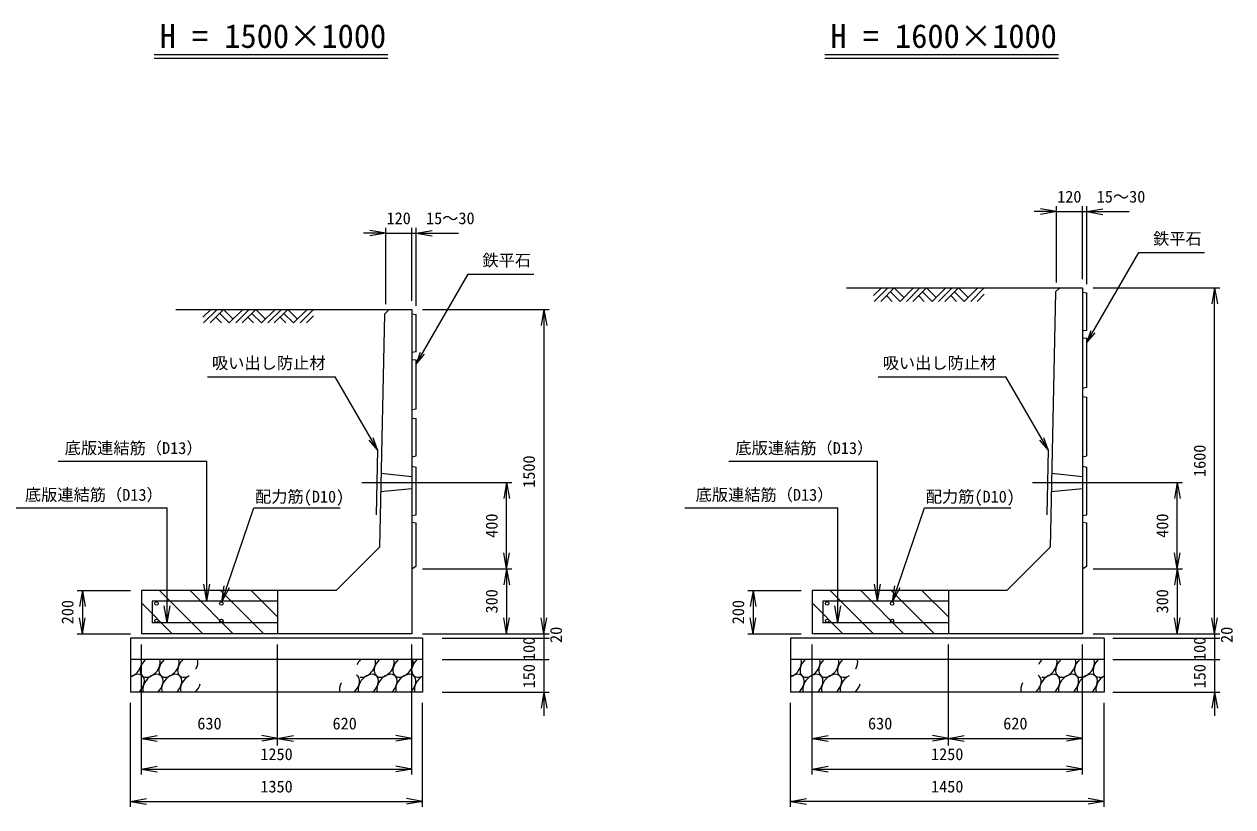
# Model space of a CAD drawing. Units: millimetres, scale not verified. Extents: x 5657 to 21657, y 2829 to 13829.
# Drawn here: x 11542 to 16011, y 5202 to 8098 of the extents above; entities that cross this region are included whole.
import ezdxf
from ezdxf.enums import TextEntityAlignment as Align

# ---------------------------------------------------------------- set-up
doc = ezdxf.new("R2010")
doc.units = ezdxf.units.MM
doc.layers.add('1', color=4, linetype='Continuous', lineweight=18)
doc.styles.add('ＭＳ ゴシック-5.0-0.0', font='')
doc.styles.get('ＭＳ ゴシック-5.0-0.0').set_extended_font_data('ＭＳ ゴシック-5.0-0.0')

msp = doc.modelspace()

# ---------------------------------------------------------------- linework, layer by layer
at = {"layer": '1'}
for p, q in [((12022.518, 7985.628), (12886.227, 7985.628)), ((12022.518, 7972.028), (12886.227, 7972.028)), ((14502.518, 7985.628), (15366.227, 7985.628)), ((14502.518, 7972.028), (15366.227, 7972.028)), ((15358.959, 7142.298), (15358.959, 7424.566)), ((15454.959, 7154.298), (15454.959, 7424.566)), ((15470.959, 7135.86), (15470.959, 7424.566)), ((15358.959, 7404.566), (15276.811, 7404.566)), ((15358.959, 7404.566), (15299.871, 7414.985)), ((15358.959, 7404.566), (15299.871, 7394.147)), ((15358.959, 7404.566), (15454.959, 7404.566)), ((15454.959, 7404.566), (15470.959, 7404.566)), ((15470.959, 7404.566), (15530.048, 7414.985)), ((15470.959, 7404.566), (15627.616, 7404.566)), ((15470.959, 7404.566), (15530.048, 7394.147)), ((12878.959, 7324.566), (12819.871, 7334.985)), ((12878.959, 7062.298), (12878.959, 7344.566)), ((12974.959, 7074.298), (12974.959, 7344.566)), ((12990.959, 7055.86), (12990.959, 7344.566)), ((12990.959, 7324.566), (13050.048, 7334.985)), ((12878.959, 7324.566), (12796.811, 7324.566)), ((12878.959, 7324.566), (12819.871, 7314.147)), ((12878.959, 7324.566), (12974.959, 7324.566)), ((12974.959, 7324.566), (12990.959, 7324.566)), ((12990.959, 7324.566), (13147.616, 7324.566)), ((12990.959, 7324.566), (13050.048, 7314.147)), ((15470.959, 6919.553), (15663.484, 7253.016)), ((15663.484, 7253.016), (15906.081, 7253.016)), ((12990.959, 6839.553), (13183.484, 7173.016)), ((13183.484, 7173.016), (13426.081, 7173.016)), ((14711.605, 7122.298), (14682.665, 7093.357)), ((14735.364, 7122.298), (14685.256, 7072.189)), ((14759.123, 7122.298), (14709.014, 7072.189)), ((14744.653, 7107.827), (14780.291, 7072.189)), ((14794.761, 7086.66), (14759.123, 7122.298)), ((14830.399, 7122.298), (14780.291, 7072.189)), ((14854.158, 7122.298), (14804.05, 7072.189)), ((14877.917, 7122.298), (14827.808, 7072.189)), ((14863.447, 7107.827), (14899.085, 7072.189)), ((14913.555, 7086.66), (14877.917, 7122.298)), ((14949.193, 7122.298), (14899.085, 7072.189)), ((14972.952, 7122.298), (14922.844, 7072.189)), ((14996.711, 7122.298), (14946.602, 7072.189)), ((14982.24, 7107.827), (15017.879, 7072.189)), ((15032.349, 7086.66), (14996.711, 7122.298)), ((15067.987, 7122.298), (15017.879, 7072.189)), ((15091.746, 7122.298), (15041.637, 7072.189)), ((15494.959, 7122.298), (15963.386, 7122.298)), ((15943.386, 7122.298), (15932.968, 7063.209)), ((15943.386, 7122.298), (15953.805, 7063.209)), ((15943.386, 5842.298), (15943.386, 7122.298)), ((14751.35, 7072.189), (14730.182, 7093.357)), ((14870.144, 7072.189), (14848.976, 7093.357)), ((14988.938, 7072.189), (14967.77, 7093.357)), ((15091.746, 7098.539), (15065.396, 7072.189)), ((12231.605, 7042.298), (12202.665, 7013.357)), ((12255.364, 7042.298), (12205.256, 6992.189)), ((12279.123, 7042.298), (12229.014, 6992.189)), ((12264.653, 7027.827), (12300.291, 6992.189)), ((12314.761, 7006.66), (12279.123, 7042.298)), ((12350.399, 7042.298), (12300.291, 6992.189)), ((12374.158, 7042.298), (12324.05, 6992.189)), ((12397.917, 7042.298), (12347.808, 6992.189)), ((12383.447, 7027.827), (12419.085, 6992.189)), ((12433.555, 7006.66), (12397.917, 7042.298)), ((12469.193, 7042.298), (12419.085, 6992.189)), ((12492.952, 7042.298), (12442.844, 6992.189)), ((12516.711, 7042.298), (12466.602, 6992.189)), ((12502.24, 7027.827), (12537.879, 6992.189)), ((12552.349, 7006.66), (12516.711, 7042.298)), ((12587.987, 7042.298), (12537.879, 6992.189)), ((12611.746, 7042.298), (12561.637, 6992.189)), ((12611.746, 7018.539), (12585.396, 6992.189)), ((13014.959, 7042.298), (13483.386, 7042.298)), ((13463.386, 7042.298), (13452.968, 6983.209)), ((13463.386, 7042.298), (13473.805, 6983.209)), ((13463.386, 7042.298), (13463.386, 5842.298)), ((12271.35, 6992.189), (12250.182, 7013.357)), ((12390.144, 6992.189), (12368.976, 7013.357)), ((12508.938, 6992.189), (12487.77, 7013.357)), ((15470.959, 6919.553), (15487.376, 6964.659)), ((15470.959, 6919.553), (15501.813, 6956.323)), ((12990.959, 6839.553), (13007.376, 6884.659)), ((12990.959, 6839.553), (13021.813, 6876.323)), ((12220.021, 6792.886), (12692.03, 6792.886)), ((12848.27, 6522.27), (12692.03, 6792.886)), ((14700.021, 6792.886), (15172.03, 6792.886)), ((15328.27, 6522.27), (15172.03, 6792.886)), ((12848.27, 6522.27), (12817.416, 6559.04)), ((12848.27, 6522.27), (12831.853, 6567.376)), ((15328.27, 6522.27), (15297.416, 6559.04)), ((15328.27, 6522.27), (15311.853, 6567.376)), ((11667.586, 6480.87), (12217.017, 6480.87)), ((12217.017, 5962.298), (12217.017, 6480.87)), ((14147.586, 6480.87), (14697.017, 6480.87)), ((14697.017, 5962.298), (14697.017, 6480.87)), ((12789.801, 6402.298), (13345.368, 6402.298)), ((13325.368, 6402.298), (13314.95, 6343.209)), ((13325.368, 6402.298), (13335.787, 6343.209)), ((13325.368, 6082.298), (13325.368, 6402.298)), ((15269.801, 6402.298), (15825.368, 6402.298)), ((15805.368, 6402.298), (15794.95, 6343.209)), ((15805.368, 6402.298), (15815.787, 6343.209)), ((15805.368, 6082.298), (15805.368, 6402.298)), ((11504.017, 6307.858), (12069.91, 6307.858)), ((12069.91, 5882.298), (12069.91, 6307.858)), ((12272.2, 5960.178), (12390.693, 6307.858)), ((12390.693, 6307.858), (12709.567, 6307.858)), ((13984.017, 6307.858), (14549.91, 6307.858)), ((14549.91, 5882.298), (14549.91, 6307.858)), ((14752.2, 5960.178), (14870.693, 6307.858)), ((14870.693, 6307.858), (15189.567, 6307.858)), ((13325.368, 6082.298), (13314.95, 6141.386)), ((13325.368, 6082.298), (13335.787, 6141.386)), ((15805.368, 6082.298), (15794.95, 6141.386)), ((15805.368, 6082.298), (15815.787, 6141.386)), ((13014.959, 6082.298), (13345.368, 6082.298)), ((13325.368, 6082.298), (13314.95, 6023.209)), ((13325.368, 6082.298), (13335.787, 6023.209)), ((13325.368, 6082.298), (13325.368, 5842.298)), ((15494.959, 6082.298), (15825.368, 6082.298)), ((15805.368, 6082.298), (15794.95, 6023.209)), ((15805.368, 6082.298), (15815.787, 6023.209)), ((15805.368, 6082.298), (15805.368, 5842.298)), ((11737.079, 6002.298), (11934.959, 6002.298)), ((11757.079, 6002.298), (11746.66, 5943.209)), ((11757.079, 6002.298), (11767.498, 5943.209)), ((11757.079, 6002.298), (11757.079, 5842.298)), ((12041.802, 6002.298), (12201.802, 5842.298)), ((12154.939, 6002.298), (12314.939, 5842.298)), ((12217.017, 5962.298), (12205.95, 6025.063)), ((12217.017, 5962.298), (12228.085, 6025.063)), ((12268.076, 6002.298), (12428.076, 5842.298)), ((12272.2, 5960.178), (12281.399, 6019.468)), ((12272.2, 5960.178), (12301.123, 6012.746)), ((12381.213, 6002.298), (12478.959, 5904.552)), ((14217.079, 6002.298), (14414.959, 6002.298)), ((14237.079, 6002.298), (14226.66, 5943.209)), ((14237.079, 6002.298), (14247.498, 5943.209)), ((14237.079, 6002.298), (14237.079, 5842.298)), ((14521.802, 6002.298), (14681.802, 5842.298)), ((14634.939, 6002.298), (14794.939, 5842.298)), ((14697.017, 5962.298), (14685.95, 6025.063)), ((14697.017, 5962.298), (14708.085, 6025.063)), ((14748.076, 6002.298), (14908.076, 5842.298)), ((14752.2, 5960.178), (14761.399, 6019.468)), ((14752.2, 5960.178), (14781.123, 6012.746)), ((14861.213, 6002.298), (14958.959, 5904.552)), ((11974.959, 5956.003), (12088.665, 5842.298)), ((12069.91, 5882.298), (12058.843, 5945.063)), ((12069.91, 5882.298), (12080.977, 5945.063)), ((14454.959, 5956.003), (14568.665, 5842.298)), ((14549.91, 5882.298), (14538.843, 5945.063)), ((14549.91, 5882.298), (14560.977, 5945.063)), ((11757.079, 5842.298), (11746.66, 5901.386)), ((11757.079, 5842.298), (11767.498, 5901.386)), ((13325.368, 5842.298), (13314.95, 5901.386)), ((13325.368, 5842.298), (13335.787, 5901.386)), ((13463.386, 5842.298), (13452.968, 5901.386)), ((13463.386, 5842.298), (13473.805, 5901.386)), ((14237.079, 5842.298), (14226.66, 5901.386)), ((14237.079, 5842.298), (14247.498, 5901.386)), ((15805.368, 5842.298), (15794.95, 5901.386)), ((15805.368, 5842.298), (15815.787, 5901.386)), ((15943.386, 5842.298), (15932.968, 5901.386)), ((15943.386, 5842.298), (15953.805, 5901.386)), ((11737.079, 5842.298), (11934.959, 5842.298)), ((13014.959, 5842.298), (13483.386, 5842.298)), ((13086.959, 5826.298), (13483.386, 5826.298)), ((13463.386, 5842.298), (13463.386, 5826.298)), ((13463.386, 5826.298), (13463.386, 5746.298)), ((14217.079, 5842.298), (14414.959, 5842.298)), ((15494.959, 5842.298), (15963.386, 5842.298)), ((15566.959, 5826.298), (15963.386, 5826.298)), ((15943.386, 5842.298), (15943.386, 5826.298)), ((15943.386, 5826.298), (15943.386, 5746.298)), ((11974.959, 5321.365), (11974.959, 5802.298)), ((12478.959, 5428.689), (12478.959, 5802.298)), ((12974.959, 5321.365), (12974.959, 5802.298)), ((14454.959, 5321.365), (14454.959, 5802.298)), ((14958.959, 5428.689), (14958.959, 5802.298)), ((15454.959, 5321.365), (15454.959, 5802.298)), ((13086.959, 5746.298), (13483.386, 5746.298)), ((13463.386, 5746.298), (13463.386, 5626.298)), ((15566.959, 5746.298), (15963.386, 5746.298)), ((15943.386, 5746.298), (15943.386, 5626.298)), ((13086.959, 5626.298), (13483.386, 5626.298)), ((13463.386, 5626.298), (13452.968, 5567.209)), ((13463.386, 5626.298), (13463.386, 5538.084)), ((13463.386, 5626.298), (13473.805, 5567.209)), ((15566.959, 5626.298), (15963.386, 5626.298)), ((15943.386, 5626.298), (15932.968, 5567.209)), ((15943.386, 5626.298), (15943.386, 5538.084)), ((15943.386, 5626.298), (15953.805, 5567.209)), ((11934.959, 5201.623), (11934.959, 5586.298)), ((13014.959, 5201.623), (13014.959, 5586.298)), ((14374.959, 5201.623), (14374.959, 5586.298)), ((15534.959, 5201.623), (15534.959, 5586.298)), ((11974.959, 5454.903), (12034.048, 5465.322)), ((11974.959, 5454.903), (12034.048, 5444.484)), ((11974.959, 5454.903), (12478.959, 5454.903)), ((12478.959, 5454.903), (12419.871, 5465.322)), ((12478.959, 5454.903), (12419.871, 5444.484)), ((12478.959, 5454.903), (12538.048, 5465.322)), ((12478.959, 5454.903), (12538.048, 5444.484)), ((12478.959, 5454.903), (12974.959, 5454.903)), ((12974.959, 5454.903), (12915.871, 5465.322)), ((12974.959, 5454.903), (12915.871, 5444.484)), ((14454.959, 5454.903), (14514.048, 5465.322)), ((14454.959, 5454.903), (14514.048, 5444.484)), ((14454.959, 5454.903), (14958.959, 5454.903)), ((14958.959, 5454.903), (14899.871, 5465.322)), ((14958.959, 5454.903), (14899.871, 5444.484)), ((14958.959, 5454.903), (15018.048, 5465.322)), ((14958.959, 5454.903), (15018.048, 5444.484)), ((14958.959, 5454.903), (15454.959, 5454.903)), ((15454.959, 5454.903), (15395.871, 5465.322)), ((15454.959, 5454.903), (15395.871, 5444.484)), ((11974.959, 5341.365), (12034.048, 5351.784)), ((11974.959, 5341.365), (12034.048, 5330.946)), ((11974.959, 5341.365), (12974.959, 5341.365)), ((12974.959, 5341.365), (12915.871, 5351.784)), ((12974.959, 5341.365), (12915.871, 5330.946)), ((14454.959, 5341.365), (14514.048, 5351.784)), ((14454.959, 5341.365), (14514.048, 5330.946)), ((14454.959, 5341.365), (15454.959, 5341.365)), ((15454.959, 5341.365), (15395.871, 5351.784)), ((15454.959, 5341.365), (15395.871, 5330.946)), ((11934.959, 5221.623), (11994.048, 5232.042)), ((13014.959, 5221.623), (12955.871, 5232.042)), ((14374.959, 5221.623), (14434.048, 5232.042)), ((15534.959, 5221.623), (15475.871, 5232.042)), ((11934.959, 5221.623), (11994.048, 5211.204)), ((11934.959, 5221.623), (13014.959, 5221.623)), ((13014.959, 5221.623), (12955.871, 5211.204)), ((14374.959, 5221.623), (14434.048, 5211.204)), ((15534.959, 5221.623), (14374.959, 5221.623)), ((15534.959, 5221.623), (15475.871, 5211.204))]:
    msp.add_line(p, q, dxfattribs=at)
at = {"layer": '1', "color": 2}
for p, q in [((14581.953, 7122.298), (15454.959, 7122.298)), ((15355.2, 7106.873), (15334.959, 6162.298)), ((15370.959, 7122.298), (15355.2, 7106.873)), ((15454.959, 7122.298), (15454.959, 5842.298)), ((15454.959, 7105.78), (15470.959, 7103.86)), ((15470.959, 6964.951), (15470.959, 7103.86)), ((12101.953, 7042.298), (12974.959, 7042.298)), ((12873.449, 7025.159), (12854.959, 6162.298)), ((12890.959, 7042.298), (12873.449, 7025.159)), ((12974.959, 7042.298), (12974.959, 5842.298)), ((12974.959, 7025.78), (12990.959, 7023.86)), ((12990.959, 6884.951), (12990.959, 7023.86)), ((15470.959, 6964.951), (15454.959, 6962.951)), ((15454.959, 6936.945), (15470.959, 6935.553)), ((15470.959, 6753.107), (15470.959, 6935.553)), ((12990.959, 6884.951), (12974.959, 6882.951)), ((12974.959, 6856.945), (12990.959, 6855.553)), ((12990.959, 6673.107), (12990.959, 6855.553)), ((15470.959, 6753.107), (15454.959, 6750.284)), ((15454.959, 6720.432), (15470.959, 6718.225)), ((15470.959, 6500.779), (15470.959, 6718.225)), ((12990.959, 6673.107), (12974.959, 6670.284)), ((12974.959, 6640.432), (12990.959, 6638.225)), ((12990.959, 6500.779), (12990.959, 6638.225)), ((12848.27, 6522.27), (12843.128, 6282.325)), ((12974.959, 6496.686), (12990.959, 6500.779)), ((15328.27, 6522.27), (15323.128, 6282.325)), ((15454.959, 6496.686), (15470.959, 6500.779)), ((12860.827, 6436.111), (12974.959, 6424.698)), ((12974.959, 6461.847), (12990.959, 6458.847)), ((12990.959, 6282.677), (12990.959, 6458.847)), ((15340.827, 6436.111), (15454.959, 6424.698)), ((15454.959, 6461.847), (15470.959, 6458.847)), ((15470.959, 6282.677), (15470.959, 6458.847)), ((12859.375, 6368.339), (12974.959, 6379.898)), ((15339.375, 6368.339), (15454.959, 6379.898)), ((12974.959, 6280.117), (12990.959, 6282.677)), ((15454.959, 6280.117), (15470.959, 6282.677)), ((12974.959, 6254.617), (12990.959, 6252.384)), ((12990.959, 6093.704), (12990.959, 6252.384)), ((15454.959, 6254.617), (15470.959, 6252.384)), ((15470.959, 6093.704), (15470.959, 6252.384)), ((12854.959, 6162.298), (12694.959, 6002.298)), ((15334.959, 6162.298), (15174.959, 6002.298)), ((12974.959, 6082.298), (12990.959, 6093.704)), ((15454.959, 6082.298), (15470.959, 6093.704)), ((12694.959, 6002.298), (11974.959, 6002.298)), ((11974.959, 6002.298), (11974.959, 5842.298)), ((12478.959, 6002.298), (12478.959, 5842.298)), ((15174.959, 6002.298), (14454.959, 6002.298)), ((14454.959, 6002.298), (14454.959, 5842.298)), ((14958.959, 6002.298), (14958.959, 5842.298)), ((12478.959, 5962.298), (12014.959, 5962.298)), ((12014.959, 5962.298), (12014.959, 5882.298)), ((14958.959, 5962.298), (14494.959, 5962.298)), ((14494.959, 5962.298), (14494.959, 5882.298)), ((12478.959, 5882.298), (12014.959, 5882.298)), ((14958.959, 5882.298), (14494.959, 5882.298)), ((11934.959, 5826.298), (11934.959, 5626.298)), ((13014.959, 5826.298), (11934.959, 5826.298)), ((12974.959, 5842.298), (11974.959, 5842.298)), ((13014.959, 5826.298), (13014.959, 5626.298)), ((15534.959, 5826.298), (14374.959, 5826.298)), ((14374.959, 5826.298), (14374.959, 5626.298)), ((15454.959, 5842.298), (14454.959, 5842.298)), ((15534.959, 5826.298), (15534.959, 5626.298)), ((13014.959, 5746.298), (11934.959, 5746.298)), ((15534.959, 5746.298), (14374.959, 5746.298)), ((13014.959, 5626.298), (11934.959, 5626.298)), ((15534.959, 5626.298), (14374.959, 5626.298))]:
    msp.add_line(p, q, dxfattribs=at)
for centre in [(12030.959, 5954.298), (12270.959, 5954.298), (14510.959, 5954.298), (14750.959, 5954.298), (12030.959, 5890.298), (12270.959, 5890.298), (14510.959, 5890.298), (14750.959, 5890.298)]:
    msp.add_circle(centre, 6.4, dxfattribs=at)
at = {"layer": '1'}
for centre, start_param, end_param in [((11938.474, 5721.384), 0.80273961, 2.75637236), ((12007.808, 5721.384), 4.5513724, 9.03955767), ((12077.143, 5721.384), 4.5513724, 9.03955767), ((12146.477, 5721.384), 4.5513724, 7.02205288), ((12146.477, 5721.384), 1.84330193, 2.75637236), ((12803.821, 5721.384), 4.5513724, 5.04744782), ((12803.821, 5721.384), 0.34422594, 2.75637236), ((12873.156, 5721.384), 4.5513724, 9.03955767), ((12942.49, 5721.384), 4.5513724, 9.03955767), ((13011.824, 5721.384), 4.5513724, 7.2639577), ((14378.474, 5721.384), 0.80273961, 2.75637236), ((14447.808, 5721.384), 4.5513724, 9.03955767), ((14517.143, 5721.384), 4.5513724, 9.03955767), ((14586.477, 5721.384), 4.5513724, 7.02205288), ((14586.477, 5721.384), 1.84330193, 2.75637236), ((15323.821, 5721.384), 4.5513724, 5.04744782), ((15323.821, 5721.384), 0.34422594, 2.75637236), ((15393.156, 5721.384), 4.5513724, 9.03955767), ((15462.49, 5721.384), 4.5513724, 9.03955767), ((15531.824, 5721.384), 4.5513724, 7.2639577), ((11948.692, 5652.18), 1.37840789, 4.41442236), ((12018.026, 5652.18), 1.37840789, 5.92933687), ((12087.361, 5652.18), 1.37840789, 5.92933687), ((12156.695, 5652.18), 4.16454088, 5.92933687), ((12744.705, 5652.18), 1.37840789, 3.25341192), ((12814.039, 5652.18), 1.37840789, 5.92933687), ((12883.374, 5652.18), 1.37840789, 5.92933687), ((12952.708, 5652.18), 1.37840789, 5.92933687), ((13022.042, 5652.18), 4.22898193, 5.92933687), ((14388.692, 5652.18), 1.37840789, 4.41442236), ((14458.026, 5652.18), 1.37840789, 5.92933687), ((14527.361, 5652.18), 1.37840789, 5.92933687), ((14596.695, 5652.18), 4.16454088, 5.92933687), ((15264.705, 5652.18), 1.37840789, 3.25341192), ((15334.039, 5652.18), 1.37840789, 5.92933687), ((15403.374, 5652.18), 1.37840789, 5.92933687), ((15472.708, 5652.18), 1.37840789, 5.92933687), ((15542.042, 5652.18), 4.22898193, 5.92933687), ((12156.695, 5652.18), 1.37840789, 2.19233237), ((12744.705, 5652.18), 5.0264869, 5.92933687), ((14596.695, 5652.18), 1.37840789, 2.19233237), ((15264.705, 5652.18), 5.0264869, 5.92933687)]:
    msp.add_ellipse(centre, major_axis=(-29.222, -34.826), ratio=0.670189, start_param=start_param, end_param=end_param, dxfattribs=at)

# ---------------------------------------------------------------- texts
at = {"layer": '1', "color": 7, "style": 'ＭＳ ゴシック-5.0-0.0'}
for s, height, p in [('H = 1500×1000', 87.98, (12042.461, 7983.685)), ('H = 1600×1000', 87.98, (14522.461, 7983.685)), ('120', 43.99, (15361.488, 7424.566)), ('15～30', 43.99, (15507.616, 7424.566)), ('120', 43.99, (12881.488, 7344.566)), ('15～30', 43.99, (13027.616, 7344.566)), ('鉄平石', 43.99, (15716.141, 7269.016)), ('鉄平石', 43.99, (13236.141, 7189.016)), ('吸い出し防止材', 43.99, (12236.021, 6808.886)), ('吸い出し防止材', 43.99, (14716.021, 6808.886)), ('底版連結筋（D13）', 43.99, (11691.495, 6494.163)), ('底版連結筋（D13）', 43.99, (14171.495, 6494.163)), ('底版連結筋（D13）', 43.99, (11544.388, 6321.15)), ('配力筋(D10)', 43.99, (12395.473, 6314.592)), ('底版連結筋（D13）', 43.99, (14024.388, 6321.15)), ('配力筋(D10)', 43.99, (14875.473, 6314.592)), ('630', 43.99, (12181.959, 5474.903)), ('620', 43.99, (12681.959, 5474.903)), ('630', 43.99, (14661.959, 5474.903)), ('620', 43.99, (15161.959, 5474.903)), ('1250', 43.99, (12414.959, 5361.365)), ('1250', 43.99, (14894.959, 5361.365)), ('1350', 43.99, (12414.959, 5241.623)), ('1450', 43.99, (14894.959, 5241.623))]:
    msp.add_text(s, height=height, dxfattribs=at).set_placement(p, align=Align.BOTTOM_LEFT)
for s, p in [('1600', (15923.386, 6422.298)), ('1500', (13443.386, 6382.298)), ('400', (13305.368, 6197.298)), ('400', (15785.368, 6197.298)), ('300', (13305.368, 5917.298)), ('300', (15785.368, 5917.298)), ('200', (11737.079, 5877.298)), ('200', (14217.079, 5877.298)), ('20', (13543.386, 5808.19)), ('20', (16023.386, 5808.19)), ('100', (13443.386, 5741.298)), ('100', (15923.386, 5741.298)), ('150', (13443.386, 5640.127)), ('150', (15923.386, 5640.127))]:
    msp.add_text(s, height=43.99, rotation=90, dxfattribs=at).set_placement(p, align=Align.BOTTOM_LEFT)

doc.saveas('drawing.dxf')
